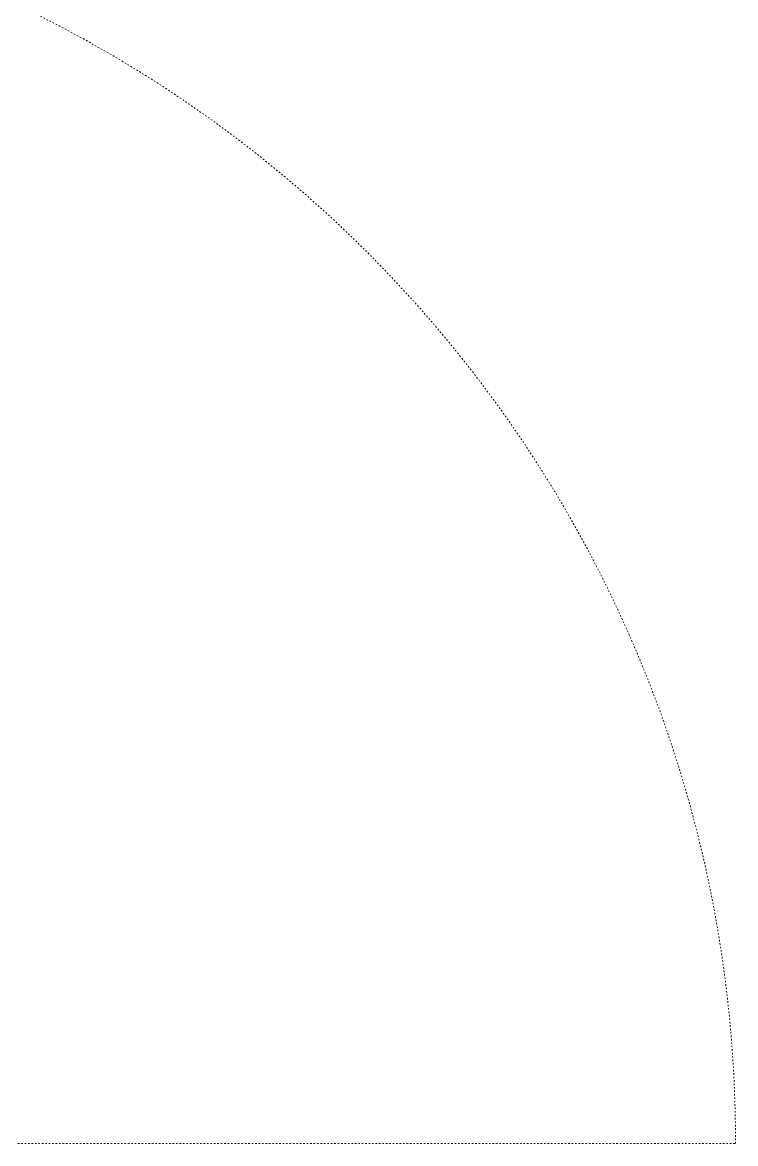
# Model space of a CAD drawing. Extents: x -3709 to 34962, y 0 to 8245.
# Drawn here: x 3644.6 to 3691.3, y 1111.7 to 1185 of the extents above; entities that cross this region are included whole.
import ezdxf

# ---------------------------------------------------------------- set-up
doc = ezdxf.new("R2010")
doc.units = 0
doc.linetypes.add('DOT2', pattern=[0.125, 0, -0.125])
doc.layers.add('10', color=9, linetype='Continuous', lineweight=9)
doc.layers.add('20', color=9, linetype='DOT2', lineweight=9)

# ---------------------------------------------------------------- blocks, each defined once
blk = doc.blocks.new('P-AH-01-10')
at = {"layer": '20'}
blk.add_lwpolyline([(-9.870000000042637, -13.1002941177212), (-91.47029411770927, -13.1002941177212)], dxfattribs=at)
blk.add_arc((-9.182368233178748, -13.21670549096552), 82.2880082271151, 179.9189446586064, 269.416760778186, dxfattribs=at)

msp = doc.modelspace()

# ---------------------------------------------------------------- block references
at = {"layer": '10', "rotation": 180}
msp.add_blockref('P-AH-01-10', (3599.816587180016, 1098.57499845852), dxfattribs=at)

doc.saveas('drawing.dxf')
